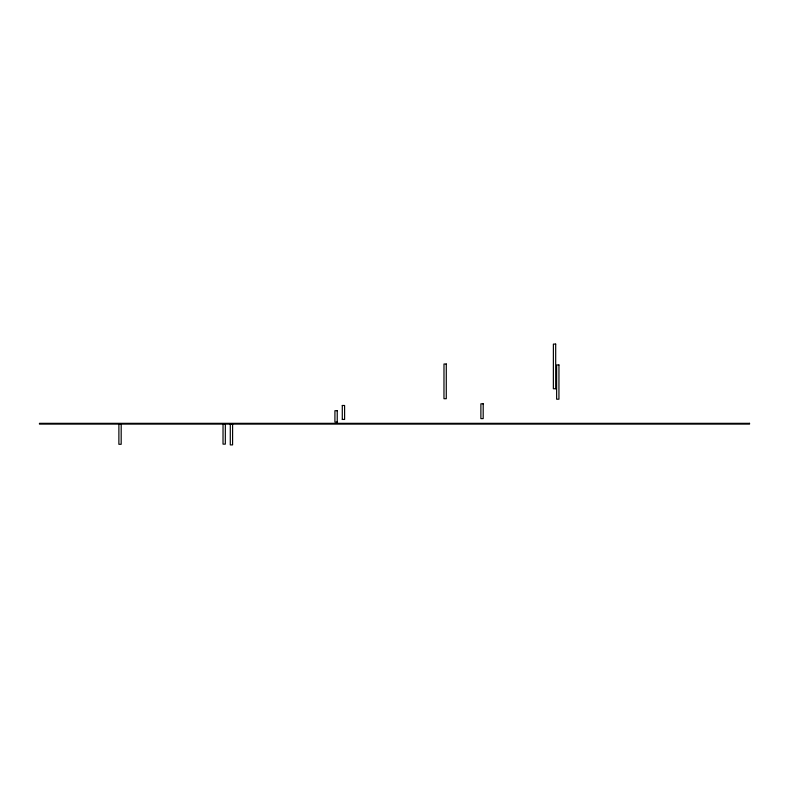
<?xml version="1.0" encoding="UTF-8"?>
<svg xmlns="http://www.w3.org/2000/svg" width="789" height="789" viewBox="0 0 789 789"><rect width="100%" height="100%" fill="white"/><g stroke="black" fill="none" stroke-linecap="round" stroke-linejoin="round"><path stroke-width="1.18" d="M555.673 344.093L553.385 344.093L553.365 388.75L555.673 388.75M342.308 405.477L344.596 405.477L344.615 419.442L342.308 419.442M337.219 410.694L334.93 410.694L334.911 422.056L337.219 422.056M555.693 344.093L555.693 388.75M342.288 405.477L342.288 419.442M337.238 410.694L337.238 422.056M446.278 364.005L443.99 364.005L443.97 398.711L446.278 398.711L446.298 364.005M558.937 364.962L556.649 364.962L556.63 399.195L558.937 399.195L558.957 364.962M483.184 403.81L480.896 403.81L480.876 418.614L483.184 418.614L483.203 403.81M749.55 423.328L39.45 423.328L39.45 424.107L749.55 424.107L749.55 423.328M121.181 423.723L118.892 423.723L118.873 444.296L121.181 444.296L121.2 423.723M225.329 423.723L223.04 423.723L223.021 444.138L225.329 444.138L225.348 423.723M232.587 423.723L230.299 423.723L230.28 444.907L232.587 444.907L232.607 423.723"/></g></svg>
